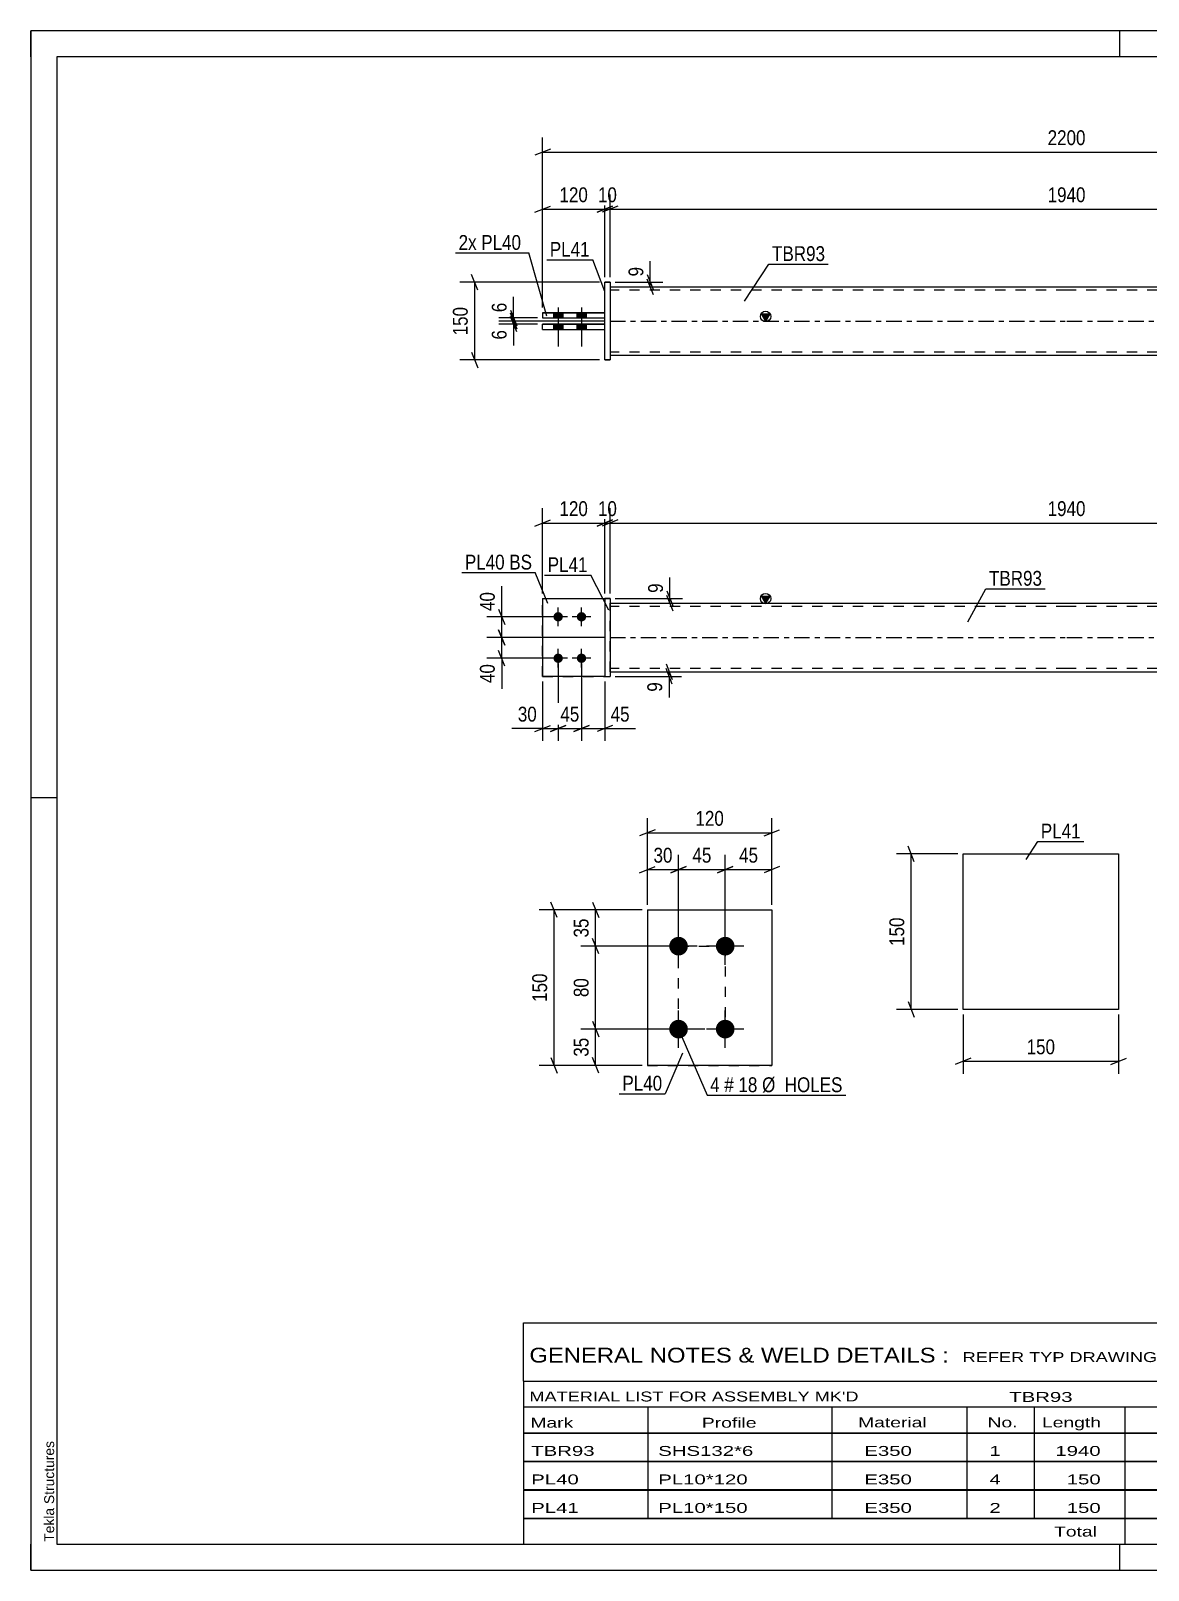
# Model space of a CAD drawing. Header units: millimetres. Extents: x 0 to 420, y 0 to 297.
# Drawn here: x 0 to 215.5, y 0 to 297 of the extents above; entities that cross this region are included whole.
import ezdxf

# ---------------------------------------------------------------- set-up
doc = ezdxf.new("R2010")
doc.units = ezdxf.units.MM
doc.linetypes.add('DXK_LINE_DOT2', pattern=[3.9198, 1.9599, -1.9599])
doc.linetypes.add('DXK_LINE_DOT3', pattern=[5.9187, 2.979, -0.9799, 0.9799, -0.9799])
doc.styles.add('Arial', font='ARIAL.TTF', dxfattribs={"height": 0.2})
doc.styles.add('Arial Narrow', font='ARIALN.TTF', dxfattribs={"height": 0.2})

# ---------------------------------------------------------------- blocks, each defined once
blk = doc.blocks.new('Unknown-582684091-1127')
at = {"color": 5, "linetype": 'Continuous'}
for p, q in [((420, 297), (0, 297)), ((0, 297), (0, 0)), ((0, 292), (0, 297)), ((210, 292), (210, 297)), ((415, 292), (5, 292)), ((5, 292), (5, 5)), ((5, 149), (0, 149)), ((0, 0), (0, 5)), ((5, 5), (415, 5)), ((210, 0), (210, 5)), ((0, 0), (420, 0))]:
    blk.add_line(p, q, dxfattribs=at)
at = {"color": 174, "linetype": 'Continuous', "style": 'Arial'}
blk.add_text('Tekla Structures', height=1.9102, rotation=90, dxfattribs=at).set_placement((4.5, 5.5))
blk = doc.blocks.new('Part-582684091-1392 - 1364')
at = {"color": 2, "linetype": 'Continuous'}
for p, q in [((98.7, 187.44), (110.7, 187.44)), ((98.7, 187.44), (98.7, 172.44)), ((110.7, 172.44), (98.7, 172.44)), ((98.7, 172.44), (98.7, 172.44))]:
    blk.add_line(p, q, dxfattribs=at)
at = {"color": 7, "linetype": 'DXK_LINE_DOT2'}
for p, q in [((98.7, 187.44), (110.7, 187.44)), ((110.7, 187.44), (110.7, 187.44)), ((110.7, 187.44), (110.7, 172.44)), ((98.7, 172.44), (110.7, 172.44))]:
    blk.add_line(p, q, dxfattribs=at)
blk = doc.blocks.new('Part-582684091-1397 - 1364')
at = {"color": 7, "linetype": 'DXK_LINE_DOT2'}
for p, q in [((98.7, 187.44), (110.7, 187.44)), ((98.7, 187.44), (110.7, 187.44)), ((98.7, 172.44), (98.7, 187.44)), ((110.7, 187.44), (110.7, 187.44)), ((110.7, 187.44), (110.7, 172.44)), ((98.7, 172.44), (110.7, 172.44)), ((110.7, 172.44), (98.7, 172.44)), ((98.7, 172.44), (98.7, 172.44))]:
    blk.add_line(p, q, dxfattribs=at)
blk = doc.blocks.new('Part-582684091-1412 - 1364')
at = {"color": 2, "linetype": 'Continuous'}
for p, q in [((110.7, 187.44), (111.7, 187.44)), ((111.7, 187.44), (110.7, 187.44)), ((110.7, 187.44), (110.7, 172.44)), ((111.7, 187.44), (111.7, 172.44)), ((110.7, 172.44), (111.7, 172.44))]:
    blk.add_line(p, q, dxfattribs=at)
at = {"color": 7, "linetype": 'DXK_LINE_DOT2'}
for p, q in [((110.7, 187.44), (110.7, 187.44)), ((110.7, 187.44), (110.7, 187.44)), ((111.7, 187.44), (111.7, 187.44)), ((110.7, 172.44), (111.7, 172.44))]:
    blk.add_line(p, q, dxfattribs=at)
blk = doc.blocks.new('Bolt-582684091-1414 - 1364')
at = {"linetype": 'Continuous'}
for points in [[(101.7, 184.84), (101.88, 184.82), (102.06, 184.76), (102.23, 184.67), (102.37, 184.54), (102.48, 184.39), (102.55, 184.22), (102.59, 184.03), (102.59, 183.85), (102.55, 183.66), (102.48, 183.49), (102.37, 183.34), (102.23, 183.21), (102.06, 183.12), (101.88, 183.06), (101.7, 183.04), (101.51, 183.06), (101.33, 183.12), (101.17, 183.21), (101.03, 183.34), (100.92, 183.49), (100.84, 183.66), (100.8, 183.85), (100.8, 184.03), (100.84, 184.22), (100.92, 184.39), (101.03, 184.54), (101.17, 184.67), (101.33, 184.76), (101.51, 184.82)], [(106.2, 184.84), (106.38, 184.82), (106.56, 184.76), (106.73, 184.67), (106.87, 184.54), (106.98, 184.39), (107.05, 184.22), (107.09, 184.03), (107.09, 183.85), (107.05, 183.66), (106.98, 183.49), (106.87, 183.34), (106.73, 183.21), (106.56, 183.12), (106.38, 183.06), (106.2, 183.04), (106.01, 183.06), (105.83, 183.12), (105.67, 183.21), (105.53, 183.34), (105.42, 183.49), (105.34, 183.66), (105.3, 183.85), (105.3, 184.03), (105.34, 184.22), (105.42, 184.39), (105.53, 184.54), (105.67, 184.67), (105.83, 184.76), (106.01, 184.82)], [(101.7, 176.84), (101.88, 176.82), (102.06, 176.76), (102.23, 176.67), (102.37, 176.54), (102.48, 176.39), (102.55, 176.22), (102.59, 176.03), (102.59, 175.85), (102.55, 175.66), (102.48, 175.49), (102.37, 175.34), (102.23, 175.21), (102.06, 175.12), (101.88, 175.06), (101.7, 175.04), (101.51, 175.06), (101.33, 175.12), (101.17, 175.21), (101.03, 175.34), (100.92, 175.49), (100.84, 175.66), (100.8, 175.85), (100.8, 176.03), (100.84, 176.22), (100.92, 176.39), (101.03, 176.54), (101.17, 176.67), (101.33, 176.76), (101.51, 176.82)], [(106.2, 176.84), (106.38, 176.82), (106.56, 176.76), (106.73, 176.67), (106.87, 176.54), (106.98, 176.39), (107.05, 176.22), (107.09, 176.03), (107.09, 175.85), (107.05, 175.66), (106.98, 175.49), (106.87, 175.34), (106.73, 175.21), (106.56, 175.12), (106.38, 175.06), (106.2, 175.04), (106.01, 175.06), (105.83, 175.12), (105.67, 175.21), (105.53, 175.34), (105.42, 175.49), (105.34, 175.66), (105.3, 175.85), (105.3, 176.03), (105.34, 176.22), (105.42, 176.39), (105.53, 176.54), (105.67, 176.67), (105.83, 176.76), (106.01, 176.82)]]:
    blk.add_hatch(color=1, dxfattribs=at).paths.add_polyline_path(points)
at = {"color": 1, "linetype": 'Continuous'}
for p, q in [((101.7, 182.14), (101.7, 185.74)), ((106.2, 182.14), (106.2, 185.74)), ((103.5, 183.94), (99.9, 183.94)), ((108, 183.94), (104.4, 183.94)), ((103.5, 175.94), (99.9, 175.94)), ((101.7, 174.14), (101.7, 177.74)), ((108, 175.94), (104.4, 175.94)), ((106.2, 174.14), (106.2, 177.74))]:
    blk.add_line(p, q, dxfattribs=at)
blk = doc.blocks.new('Part-582684091-1439 - 1364')
at = {"linetype": 'Continuous'}
blk.add_hatch(color=2, dxfattribs=at).paths.add_polyline_path([(141.7, 186.54), (140.9, 187.94), (142.5, 187.94)])
at = {"color": 2, "linetype": 'Continuous'}
for p, q in [((141.7, 186.54), (140.9, 187.94)), ((140.9, 187.94), (142.5, 187.94)), ((142.5, 187.94), (141.7, 186.54)), ((111.7, 186.54), (199.7, 186.54)), ((199.8, 186.54), (287.8, 186.54)), ((111.7, 173.34), (199.7, 173.34)), ((199.8, 173.34), (287.8, 173.34))]:
    blk.add_line(p, q, dxfattribs=at)
at = {"color": 7, "linetype": 'DXK_LINE_DOT2'}
for p, q in [((111.7, 173.34), (111.7, 186.54)), ((199.7, 185.94), (111.7, 185.94)), ((287.8, 185.94), (199.8, 185.94)), ((287.8, 186.54), (287.8, 173.34)), ((199.7, 173.94), (111.7, 173.94)), ((287.8, 173.94), (199.8, 173.94))]:
    blk.add_line(p, q, dxfattribs=at)
at = {"color": 7, "linetype": 'DXK_LINE_DOT3'}
for p, q in [((111.7, 179.94), (199.7, 179.94)), ((199.8, 179.94), (287.8, 179.94))]:
    blk.add_line(p, q, dxfattribs=at)
at = {"color": 2, "linetype": 'Continuous'}
blk.add_circle((141.7, 187.44), 1, dxfattribs=at)
blk = doc.blocks.new('Part-582684091-1771 - 1745')
at = {"color": 2, "linetype": 'Continuous'}
for p, q in [((98.7, 240.39), (110.7, 240.39)), ((110.7, 240.39), (98.7, 240.39)), ((98.7, 239.39), (98.7, 240.39)), ((98.7, 239.39), (110.7, 239.39)), ((110.7, 239.39), (110.7, 240.39))]:
    blk.add_line(p, q, dxfattribs=at)
at = {"color": 7, "linetype": 'DXK_LINE_DOT2'}
for p, q in [((98.7, 240.39), (98.7, 240.39)), ((98.7, 240.39), (98.7, 240.39)), ((98.7, 239.39), (110.7, 239.39)), ((110.7, 240.39), (110.7, 240.39)), ((110.7, 240.39), (110.7, 240.39))]:
    blk.add_line(p, q, dxfattribs=at)
blk = doc.blocks.new('Part-582684091-1751 - 1745')
at = {"linetype": 'Continuous'}
blk.add_hatch(color=2, dxfattribs=at).paths.add_polyline_path([(141.7, 240.99), (140.9, 242.39), (142.5, 242.39)])
at = {"color": 2, "linetype": 'Continuous'}
for p, q in [((111.7, 247.59), (199.7, 247.59)), ((199.8, 247.59), (287.8, 247.59)), ((141.7, 240.99), (140.9, 242.39)), ((140.9, 242.39), (142.5, 242.39)), ((142.5, 242.39), (141.7, 240.99)), ((111.7, 234.39), (199.7, 234.39)), ((199.8, 234.39), (287.8, 234.39))]:
    blk.add_line(p, q, dxfattribs=at)
at = {"color": 7, "linetype": 'DXK_LINE_DOT2'}
for p, q in [((111.7, 247.59), (111.7, 234.39)), ((199.7, 246.99), (111.7, 246.99)), ((287.8, 246.99), (199.8, 246.99)), ((287.8, 247.59), (287.8, 234.39)), ((199.7, 234.99), (111.7, 234.99)), ((287.8, 234.99), (199.8, 234.99))]:
    blk.add_line(p, q, dxfattribs=at)
at = {"color": 7, "linetype": 'DXK_LINE_DOT3'}
for p, q in [((111.7, 240.99), (199.7, 240.99)), ((199.8, 240.99), (287.8, 240.99))]:
    blk.add_line(p, q, dxfattribs=at)
at = {"color": 2, "linetype": 'Continuous'}
blk.add_circle((141.7, 241.89), 1, dxfattribs=at)
blk = doc.blocks.new('Part-582684091-1776 - 1745')
at = {"color": 2, "linetype": 'Continuous'}
for p, q in [((98.7, 242.59), (110.7, 242.59)), ((110.7, 242.59), (98.7, 242.59)), ((98.7, 242.59), (98.7, 241.59)), ((98.7, 241.59), (110.7, 241.59)), ((110.7, 241.59), (110.7, 242.59))]:
    blk.add_line(p, q, dxfattribs=at)
at = {"color": 7, "linetype": 'DXK_LINE_DOT2'}
for p, q in [((98.7, 242.59), (98.7, 242.59)), ((98.7, 242.59), (98.7, 242.59)), ((98.7, 241.59), (110.7, 241.59)), ((110.7, 242.59), (110.7, 242.59)), ((110.7, 242.59), (110.7, 242.59))]:
    blk.add_line(p, q, dxfattribs=at)
blk = doc.blocks.new('Part-582684091-1781 - 1745')
at = {"color": 2, "linetype": 'Continuous'}
for p, q in [((111.7, 248.49), (110.7, 248.49)), ((110.7, 248.49), (111.7, 248.49)), ((110.7, 233.49), (110.7, 248.49)), ((111.7, 248.49), (111.7, 233.49)), ((111.7, 233.49), (110.7, 233.49))]:
    blk.add_line(p, q, dxfattribs=at)
at = {"color": 7, "linetype": 'DXK_LINE_DOT2'}
for p, q in [((110.7, 248.49), (110.7, 248.49)), ((110.7, 248.49), (110.7, 248.49)), ((111.7, 248.49), (111.7, 248.49)), ((111.7, 248.49), (111.7, 248.49)), ((110.7, 233.49), (111.7, 233.49)), ((110.7, 233.49), (110.7, 233.49))]:
    blk.add_line(p, q, dxfattribs=at)
blk = doc.blocks.new('Bolt-582684091-1783 - 1745')
at = {"linetype": 'Continuous'}
for points in [[(100.8, 241.59), (102.6, 241.59), (102.6, 242.59), (100.8, 242.59)], [(100.8, 241.59), (102.6, 241.59), (102.6, 242.59), (100.8, 242.59)], [(105.3, 241.59), (107.1, 241.59), (107.1, 242.59), (105.3, 242.59)], [(105.3, 241.59), (107.1, 241.59), (107.1, 242.59), (105.3, 242.59)], [(100.8, 239.39), (102.6, 239.39), (102.6, 240.39), (100.8, 240.39)], [(100.8, 239.39), (102.6, 239.39), (102.6, 240.39), (100.8, 240.39)], [(105.3, 239.39), (107.1, 239.39), (107.1, 240.39), (105.3, 240.39)], [(105.3, 239.39), (107.1, 239.39), (107.1, 240.39), (105.3, 240.39)]]:
    blk.add_hatch(color=1, dxfattribs=at).paths.add_polyline_path(points)
at = {"color": 1, "linetype": 'Continuous'}
for p, q in [((101.7, 243.59), (101.7, 236.09)), ((101.7, 243.59), (101.7, 236.09)), ((106.2, 243.59), (106.2, 236.09)), ((106.2, 243.59), (106.2, 236.09)), ((100.8, 242.59), (100.8, 241.59)), ((100.8, 242.59), (100.8, 241.59)), ((102.6, 242.59), (102.6, 241.59)), ((102.6, 242.59), (102.6, 241.59)), ((105.3, 242.59), (105.3, 241.59)), ((105.3, 242.59), (105.3, 241.59)), ((107.1, 242.59), (107.1, 241.59)), ((107.1, 242.59), (107.1, 241.59)), ((100.8, 240.39), (100.8, 239.39)), ((100.8, 240.39), (100.8, 239.39)), ((102.6, 240.39), (102.6, 239.39)), ((102.6, 240.39), (102.6, 239.39)), ((105.3, 240.39), (105.3, 239.39)), ((105.3, 240.39), (105.3, 239.39)), ((107.1, 240.39), (107.1, 239.39)), ((107.1, 240.39), (107.1, 239.39))]:
    blk.add_line(p, q, dxfattribs=at)
blk = doc.blocks.new('Bolt-582684091-2085 - 2022')
at = {"linetype": 'Continuous'}
for points in [[(124.91, 122.2), (125.29, 122.16), (125.65, 122.04), (125.97, 121.85), (126.25, 121.6), (126.47, 121.3), (126.63, 120.95), (126.7, 120.58), (126.7, 120.21), (126.63, 119.84), (126.47, 119.5), (126.25, 119.19), (125.97, 118.94), (125.65, 118.75), (125.29, 118.63), (124.91, 118.6), (124.54, 118.63), (124.18, 118.75), (123.86, 118.94), (123.58, 119.19), (123.36, 119.5), (123.2, 119.84), (123.12, 120.21), (123.12, 120.58), (123.2, 120.95), (123.36, 121.3), (123.58, 121.6), (123.86, 121.85), (124.18, 122.04), (124.54, 122.16)], [(133.91, 122.2), (134.29, 122.16), (134.65, 122.04), (134.97, 121.85), (135.25, 121.6), (135.47, 121.3), (135.63, 120.95), (135.7, 120.58), (135.7, 120.21), (135.63, 119.84), (135.47, 119.5), (135.25, 119.19), (134.97, 118.94), (134.65, 118.75), (134.29, 118.63), (133.91, 118.6), (133.54, 118.63), (133.18, 118.75), (132.86, 118.94), (132.58, 119.19), (132.36, 119.5), (132.2, 119.84), (132.12, 120.21), (132.12, 120.58), (132.2, 120.95), (132.36, 121.3), (132.58, 121.6), (132.86, 121.85), (133.18, 122.04), (133.54, 122.16)], [(124.91, 106.2), (125.29, 106.16), (125.65, 106.04), (125.97, 105.85), (126.25, 105.6), (126.47, 105.3), (126.63, 104.95), (126.7, 104.58), (126.7, 104.21), (126.63, 103.84), (126.47, 103.5), (126.25, 103.19), (125.97, 102.94), (125.65, 102.75), (125.29, 102.63), (124.91, 102.6), (124.54, 102.63), (124.18, 102.75), (123.86, 102.94), (123.58, 103.19), (123.36, 103.5), (123.2, 103.84), (123.12, 104.21), (123.12, 104.58), (123.2, 104.95), (123.36, 105.3), (123.58, 105.6), (123.86, 105.85), (124.18, 106.04), (124.54, 106.16)], [(133.91, 106.2), (134.29, 106.16), (134.65, 106.04), (134.97, 105.85), (135.25, 105.6), (135.47, 105.3), (135.63, 104.95), (135.7, 104.58), (135.7, 104.21), (135.63, 103.84), (135.47, 103.5), (135.25, 103.19), (134.97, 102.94), (134.65, 102.75), (134.29, 102.63), (133.91, 102.6), (133.54, 102.63), (133.18, 102.75), (132.86, 102.94), (132.58, 103.19), (132.36, 103.5), (132.2, 103.84), (132.12, 104.21), (132.12, 104.58), (132.2, 104.95), (132.36, 105.3), (132.58, 105.6), (132.86, 105.85), (133.18, 106.04), (133.54, 106.16)]]:
    blk.add_hatch(color=1, dxfattribs=at).paths.add_polyline_path(points)
at = {"color": 1, "linetype": 'Continuous'}
for p, q in [((124.91, 116.8), (124.91, 124)), ((133.91, 116.8), (133.91, 124)), ((128.51, 120.4), (121.31, 120.4)), ((137.51, 120.4), (130.31, 120.4)), ((124.91, 100.8), (124.91, 108)), ((133.91, 100.8), (133.91, 108)), ((128.51, 104.4), (121.31, 104.4)), ((137.51, 104.4), (130.31, 104.4))]:
    blk.add_line(p, q, dxfattribs=at)
blk = doc.blocks.new('Part-582684091-2090 - 2022')
at = {"color": 2, "linetype": 'Continuous'}
for p, q in [((118.91, 127.4), (142.91, 127.4)), ((118.91, 127.4), (118.91, 97.4)), ((142.91, 127.4), (142.91, 127.4)), ((142.91, 127.4), (142.91, 97.4)), ((142.91, 97.4), (118.91, 97.4)), ((118.91, 97.4), (118.91, 97.4))]:
    blk.add_line(p, q, dxfattribs=at)
at = {"color": 7, "linetype": 'DXK_LINE_DOT2'}
for p, q in [((118.91, 127.4), (142.91, 127.4)), ((142.91, 127.4), (142.91, 127.4)), ((118.91, 97.4), (142.91, 97.4))]:
    blk.add_line(p, q, dxfattribs=at)
blk = doc.blocks.new('Part-582684091-2237 - 2231')
at = {"color": 2, "linetype": 'Continuous'}
for p, q in [((179.78, 138.19), (209.78, 138.19)), ((179.78, 108.19), (179.78, 138.19)), ((209.78, 138.19), (209.78, 108.19)), ((209.78, 108.19), (179.78, 108.19))]:
    blk.add_line(p, q, dxfattribs=at)
blk = doc.blocks.new('Rectangle-582684091-2216 - 2022')
at = {"color": 1, "linetype": 'DXK_LINE_DOT2'}
blk.add_lwpolyline([(124.91, 120.4), (133.91, 120.4), (133.91, 104.4), (124.91, 104.4), (124.91, 120.4)], close=True, dxfattribs=at)
blk = doc.blocks.new('StraightDimension-582684091-1601 - 1364')
at = {"color": 7, "linetype": 'Continuous'}
for p, q in [((90.22, 185.44), (91.42, 182.44)), ((100.7, 183.94), (87.97, 183.94)), ((91.42, 178.44), (90.22, 181.44)), ((90.82, 179.94), (90.82, 183.94)), ((110.7, 179.94), (87.97, 179.94))]:
    blk.add_line(p, q, dxfattribs=at)
at = {"color": 0}
blk.add_wipeout([(90.07, 189.32), (85.87, 189.32), (85.87, 184.46), (90.07, 184.46)], dxfattribs=at)
at = {"color": 7, "linetype": 'Continuous'}
blk.add_line((90.82, 183.94), (90.82, 189.85), dxfattribs=at)
blk.add_line((90.82, 183.94), (90.82, 189.85), dxfattribs=at)
at = {"color": 3, "style": 'Arial Narrow'}
blk.add_text('40', height=2.863, rotation=90.0002, dxfattribs=at).set_placement((89.47, 185.06))
blk = doc.blocks.new('StraightDimension-582684091-1572 - 1364')
at = {"color": 7, "linetype": 'Continuous'}
for p, q in [((101.7, 174.94), (101.7, 159.98)), ((98.7, 171.44), (98.7, 159.98)), ((97.2, 161.78), (100.2, 162.98)), ((98.7, 162.38), (101.7, 162.38)), ((103.2, 162.98), (100.2, 161.78))]:
    blk.add_line(p, q, dxfattribs=at)
at = {"color": 0}
blk.add_wipeout([(98.17, 163.13), (98.17, 167.33), (93.32, 167.33), (93.32, 163.13)], dxfattribs=at)
at = {"color": 7, "linetype": 'Continuous'}
blk.add_line((98.7, 162.38), (92.79, 162.38), dxfattribs=at)
blk.add_line((98.7, 162.38), (92.79, 162.38), dxfattribs=at)
at = {"color": 3, "style": 'Arial Narrow'}
blk.add_text('30', height=2.863, dxfattribs=at).set_placement((93.92, 163.73))
blk = doc.blocks.new('StraightDimension-582684091-1565 - 1364')
at = {"color": 7, "linetype": 'Continuous'}
for p, q in [((101.7, 174.94), (101.7, 159.98)), ((106.2, 174.94), (106.2, 159.98)), ((100.2, 161.78), (103.2, 162.98)), ((101.7, 162.38), (106.2, 162.38)), ((107.7, 162.98), (104.7, 161.78))]:
    blk.add_line(p, q, dxfattribs=at)
at = {"color": 0}
blk.add_wipeout([(106.37, 163.13), (106.37, 167.33), (101.52, 167.33), (101.52, 163.13)], dxfattribs=at)
at = {"color": 3, "style": 'Arial Narrow'}
blk.add_text('45', height=2.863, dxfattribs=at).set_placement((102.12, 163.73))
blk = doc.blocks.new('StraightDimension-582684091-1458 - 1364')
at = {"color": 7, "linetype": 'Continuous'}
for p, q in [((97.2, 201.43), (100.2, 202.63)), ((98.7, 188.44), (98.7, 204.88)), ((98.7, 202.03), (110.7, 202.03)), ((112.2, 202.63), (109.2, 201.43)), ((110.7, 188.44), (110.7, 204.88))]:
    blk.add_line(p, q, dxfattribs=at)
at = {"color": 0}
blk.add_wipeout([(108.04, 202.78), (108.04, 206.98), (101.35, 206.98), (101.35, 202.78)], dxfattribs=at)
at = {"color": 3, "style": 'Arial Narrow'}
blk.add_text('120', height=2.863, dxfattribs=at).set_placement((101.95, 203.38))
blk = doc.blocks.new('StraightDimension-582684091-1485 - 1364')
at = {"color": 7, "linetype": 'Continuous'}
for p, q in [((109.2, 201.43), (112.2, 202.63)), ((113.2, 202.63), (110.2, 201.43)), ((110.7, 188.44), (110.7, 204.88)), ((110.7, 202.03), (111.7, 202.03)), ((111.7, 188.44), (111.7, 204.88))]:
    blk.add_line(p, q, dxfattribs=at)
at = {"color": 0}
blk.add_wipeout([(113.62, 202.78), (113.62, 206.98), (108.77, 206.98), (108.77, 202.78)], dxfattribs=at)
at = {"color": 3, "style": 'Arial Narrow'}
blk.add_text('10', height=2.863, dxfattribs=at).set_placement((109.37, 203.38))
blk = doc.blocks.new('StraightDimension-582684091-1502 - 1364')
at = {"color": 7, "linetype": 'Continuous'}
for p, q in [((113.2, 202.63), (110.2, 201.43)), ((111.7, 188.44), (111.7, 204.88)), ((111.7, 202.03), (287.8, 202.03)), ((286.3, 201.43), (289.3, 202.63)), ((287.8, 188.44), (287.8, 204.88))]:
    blk.add_line(p, q, dxfattribs=at)
at = {"color": 0}
blk.add_wipeout([(204, 202.78), (204, 206.98), (195.49, 206.98), (195.49, 202.78)], dxfattribs=at)
at = {"color": 3, "style": 'Arial Narrow'}
blk.add_text('1940', height=2.863, dxfattribs=at).set_placement((196.09, 203.38))
blk = doc.blocks.new('StraightDimension-582684091-1552 - 1364')
at = {"color": 7, "linetype": 'Continuous'}
for p, q in [((106.2, 174.94), (106.2, 159.98)), ((110.7, 171.44), (110.7, 159.98)), ((104.7, 161.78), (107.7, 162.98)), ((106.2, 162.38), (110.7, 162.38)), ((112.2, 162.98), (109.2, 161.78))]:
    blk.add_line(p, q, dxfattribs=at)
at = {"color": 0}
blk.add_wipeout([(116.08, 163.13), (116.08, 167.33), (111.22, 167.33), (111.22, 163.13)], dxfattribs=at)
at = {"color": 7, "linetype": 'Continuous'}
blk.add_line((110.7, 162.38), (116.6, 162.38), dxfattribs=at)
blk.add_line((110.7, 162.38), (116.6, 162.38), dxfattribs=at)
at = {"color": 3, "style": 'Arial Narrow'}
blk.add_text('45', height=2.863, dxfattribs=at).set_placement((111.82, 163.73))
blk = doc.blocks.new('StraightDimension-582684091-1583 - 1364')
at = {"color": 7, "linetype": 'Continuous'}
for p, q in [((112.7, 173.34), (125.5, 173.34)), ((112.7, 172.44), (125.5, 172.44)), ((122.5, 174.84), (123.7, 171.84)), ((123.7, 170.94), (122.5, 173.94)), ((123.1, 172.44), (123.1, 173.34))]:
    blk.add_line(p, q, dxfattribs=at)
at = {"color": 0}
blk.add_wipeout([(122.35, 171.91), (118.15, 171.91), (118.15, 168.89), (122.35, 168.89)], dxfattribs=at)
at = {"color": 7, "linetype": 'Continuous'}
blk.add_line((123.1, 172.44), (123.1, 168.36), dxfattribs=at)
blk.add_line((123.1, 172.44), (123.1, 168.36), dxfattribs=at)
at = {"color": 3, "style": 'Arial Narrow'}
blk.add_text('9', height=2.86, rotation=90.0002, dxfattribs=at).set_placement((121.75, 169.49))
blk = doc.blocks.new('StraightDimension-582684091-1592 - 1364')
at = {"color": 7, "linetype": 'Continuous'}
for p, q in [((112.7, 187.44), (125.65, 187.44)), ((122.65, 188.94), (123.85, 185.94)), ((123.85, 185.04), (122.65, 188.04)), ((123.25, 186.54), (123.25, 187.44)), ((112.7, 186.54), (125.65, 186.54))]:
    blk.add_line(p, q, dxfattribs=at)
at = {"color": 0}
blk.add_wipeout([(122.5, 190.99), (118.3, 190.99), (118.3, 187.96), (122.5, 187.96)], dxfattribs=at)
at = {"color": 7, "linetype": 'Continuous'}
blk.add_line((123.25, 187.44), (123.25, 191.52), dxfattribs=at)
blk.add_line((123.25, 187.44), (123.25, 191.52), dxfattribs=at)
at = {"color": 3, "style": 'Arial Narrow'}
blk.add_text('9', height=2.86, rotation=90.0002, dxfattribs=at).set_placement((121.9, 188.56))
blk = doc.blocks.new('StraightDimension-582684091-1618 - 1364')
at = {"color": 7, "linetype": 'Continuous'}
for p, q in [((90.22, 181.44), (91.42, 178.44)), ((110.7, 179.94), (87.97, 179.94)), ((90.82, 175.94), (90.82, 179.94)), ((100.7, 175.94), (87.97, 175.94)), ((91.42, 174.44), (90.22, 177.44))]:
    blk.add_line(p, q, dxfattribs=at)
at = {"color": 0}
blk.add_wipeout([(90.07, 175.41), (85.87, 175.41), (85.87, 170.56), (90.07, 170.56)], dxfattribs=at)
at = {"color": 7, "linetype": 'Continuous'}
blk.add_line((90.82, 175.94), (90.82, 170.03), dxfattribs=at)
blk.add_line((90.82, 175.94), (90.82, 170.03), dxfattribs=at)
at = {"color": 3, "style": 'Arial Narrow'}
blk.add_text('40', height=2.863, rotation=90.0002, dxfattribs=at).set_placement((89.47, 171.16))
blk = doc.blocks.new('StraightDimension-582684091-1833 - 1745')
at = {"color": 7, "linetype": 'Continuous'}
for p, q in [((110.7, 240.99), (90.25, 240.99)), ((92.5, 242.49), (93.7, 239.49)), ((93.7, 238.89), (92.5, 241.89)), ((93.1, 240.39), (93.1, 240.99)), ((97.7, 240.39), (90.25, 240.39))]:
    blk.add_line(p, q, dxfattribs=at)
at = {"color": 0}
blk.add_wipeout([(92.35, 239.86), (88.15, 239.86), (88.15, 236.83), (92.35, 236.83)], dxfattribs=at)
at = {"color": 7, "linetype": 'Continuous'}
blk.add_line((93.1, 240.39), (93.1, 236.31), dxfattribs=at)
blk.add_line((93.1, 240.39), (93.1, 236.31), dxfattribs=at)
at = {"color": 3, "style": 'Arial Narrow'}
blk.add_text('6', height=2.86, rotation=90.0002, dxfattribs=at).set_placement((91.75, 237.43))
blk = doc.blocks.new('StraightDimension-582684091-1882 - 1745')
at = {"color": 7, "linetype": 'Continuous'}
for p, q in [((98.7, 243.59), (98.7, 265.43)), ((110.7, 249.49), (110.7, 265.43)), ((97.2, 261.98), (100.2, 263.18)), ((98.7, 262.58), (110.7, 262.58)), ((112.2, 263.18), (109.2, 261.98))]:
    blk.add_line(p, q, dxfattribs=at)
at = {"color": 0}
blk.add_wipeout([(108.04, 263.33), (108.04, 267.53), (101.35, 267.53), (101.35, 263.33)], dxfattribs=at)
at = {"color": 3, "style": 'Arial Narrow'}
blk.add_text('120', height=2.863, dxfattribs=at).set_placement((101.95, 263.93))
blk = doc.blocks.new('StraightDimension-582684091-1817 - 1745')
at = {"color": 7, "linetype": 'Continuous'}
for p, q in [((97.7, 241.59), (90.25, 241.59)), ((110.7, 240.99), (90.25, 240.99)), ((92.5, 243.09), (93.7, 240.09)), ((93.7, 239.49), (92.5, 242.49)), ((93.1, 240.99), (93.1, 241.59))]:
    blk.add_line(p, q, dxfattribs=at)
at = {"color": 0}
blk.add_wipeout([(92.35, 245.14), (88.15, 245.14), (88.15, 242.11), (92.35, 242.11)], dxfattribs=at)
at = {"color": 7, "linetype": 'Continuous'}
blk.add_line((93.1, 241.59), (93.1, 245.66), dxfattribs=at)
blk.add_line((93.1, 241.59), (93.1, 245.66), dxfattribs=at)
at = {"color": 3, "style": 'Arial Narrow'}
blk.add_text('6', height=2.86, rotation=90.0002, dxfattribs=at).set_placement((91.75, 242.71))
blk = doc.blocks.new('StraightDimension-582684091-1850 - 1745')
at = {"color": 7, "linetype": 'Continuous'}
for p, q in [((118.87, 249.99), (120.07, 246.99)), ((112.7, 248.49), (121.87, 248.49)), ((112.7, 247.59), (121.87, 247.59)), ((120.07, 246.09), (118.87, 249.09)), ((119.47, 247.59), (119.47, 248.49))]:
    blk.add_line(p, q, dxfattribs=at)
at = {"color": 0}
blk.add_wipeout([(118.72, 252.04), (114.52, 252.04), (114.52, 249.01), (118.72, 249.01)], dxfattribs=at)
at = {"color": 7, "linetype": 'Continuous'}
blk.add_line((119.47, 248.49), (119.47, 252.56), dxfattribs=at)
blk.add_line((119.47, 248.49), (119.47, 252.56), dxfattribs=at)
at = {"color": 3, "style": 'Arial Narrow'}
blk.add_text('9', height=2.86, rotation=90.0002, dxfattribs=at).set_placement((118.12, 249.61))
blk = doc.blocks.new('StraightDimension-582684091-1861 - 1745')
at = {"color": 7, "linetype": 'Continuous'}
for p, q in [((86.2, 246.99), (85, 249.99)), ((109.7, 248.49), (82.75, 248.49)), ((85.6, 233.49), (85.6, 248.49)), ((85, 234.99), (86.2, 231.99)), ((109.7, 233.49), (82.75, 233.49))]:
    blk.add_line(p, q, dxfattribs=at)
at = {"color": 0}
blk.add_wipeout([(84.85, 244.33), (80.65, 244.33), (80.65, 237.64), (84.85, 237.64)], dxfattribs=at)
at = {"color": 3, "style": 'Arial Narrow'}
blk.add_text('150', height=2.863, rotation=90.0002, dxfattribs=at).set_placement((84.25, 238.24))
blk = doc.blocks.new('StraightDimension-582684091-1872 - 1745')
at = {"color": 7, "linetype": 'Continuous'}
for p, q in [((110.7, 249.49), (110.7, 265.43)), ((111.7, 249.49), (111.7, 265.43)), ((109.2, 261.98), (112.2, 263.18)), ((113.2, 263.18), (110.2, 261.98)), ((110.7, 262.58), (111.7, 262.58))]:
    blk.add_line(p, q, dxfattribs=at)
at = {"color": 0}
blk.add_wipeout([(113.62, 263.33), (113.62, 267.53), (108.77, 267.53), (108.77, 263.33)], dxfattribs=at)
at = {"color": 3, "style": 'Arial Narrow'}
blk.add_text('10', height=2.863, dxfattribs=at).set_placement((109.37, 263.93))
blk = doc.blocks.new('StraightDimension-582684091-1892 - 1745')
at = {"color": 7, "linetype": 'Continuous'}
for p, q in [((111.7, 249.49), (111.7, 265.43)), ((287.8, 249.49), (287.8, 265.43)), ((113.2, 263.18), (110.2, 261.98)), ((111.7, 262.58), (287.8, 262.58)), ((286.3, 261.98), (289.3, 263.18))]:
    blk.add_line(p, q, dxfattribs=at)
at = {"color": 0}
blk.add_wipeout([(204, 263.33), (204, 267.53), (195.49, 267.53), (195.49, 263.33)], dxfattribs=at)
at = {"color": 3, "style": 'Arial Narrow'}
blk.add_text('1940', height=2.863, dxfattribs=at).set_placement((196.09, 263.93))
blk = doc.blocks.new('StraightDimension-582684091-1923 - 1745')
at = {"color": 7, "linetype": 'Continuous'}
for p, q in [((98.7, 243.59), (98.7, 276.44)), ((300.8, 243.59), (300.8, 276.44)), ((100.2, 274.19), (97.2, 272.99)), ((98.7, 273.59), (300.8, 273.59)), ((299.3, 272.99), (302.3, 274.19))]:
    blk.add_line(p, q, dxfattribs=at)
at = {"color": 0}
blk.add_wipeout([(204, 274.34), (204, 278.54), (195.49, 278.54), (195.49, 274.34)], dxfattribs=at)
at = {"color": 3, "style": 'Arial Narrow'}
blk.add_text('2200', height=2.863, dxfattribs=at).set_placement((196.09, 274.94))
blk = doc.blocks.new('StraightDimension-582684091-2094 - 2022')
at = {"color": 7, "linetype": 'Continuous'}
for p, q in [((120.41, 142.87), (117.41, 141.67)), ((118.91, 128.4), (118.91, 145.12)), ((141.41, 141.67), (144.41, 142.87)), ((142.91, 128.4), (142.91, 145.12)), ((118.91, 142.27), (142.91, 142.27))]:
    blk.add_line(p, q, dxfattribs=at)
at = {"color": 0}
blk.add_wipeout([(134.26, 143.02), (134.26, 147.22), (127.57, 147.22), (127.57, 143.02)], dxfattribs=at)
at = {"color": 3, "style": 'Arial Narrow'}
blk.add_text('120', height=2.863, dxfattribs=at).set_placement((128.17, 143.62))
blk = doc.blocks.new('StraightDimension-582684091-2114 - 2022')
at = {"color": 7, "linetype": 'Continuous'}
for p, q in [((118.91, 128.4), (118.91, 138.01)), ((124.91, 121.4), (124.91, 138.01)), ((117.41, 134.56), (120.41, 135.76)), ((118.91, 135.16), (124.91, 135.16)), ((126.41, 135.76), (123.41, 134.56))]:
    blk.add_line(p, q, dxfattribs=at)
at = {"color": 0}
blk.add_wipeout([(124.34, 135.91), (124.34, 140.11), (119.49, 140.11), (119.49, 135.91)], dxfattribs=at)
at = {"color": 3, "style": 'Arial Narrow'}
blk.add_text('30', height=2.863, dxfattribs=at).set_placement((120.09, 136.51))
blk = doc.blocks.new('StraightDimension-582684091-2154 - 2022')
at = {"color": 7, "linetype": 'Continuous'}
for p, q in [((101.51, 125.9), (100.31, 128.9)), ((117.91, 127.4), (98.06, 127.4)), ((100.91, 97.4), (100.91, 127.4)), ((100.31, 98.9), (101.51, 95.9)), ((117.91, 97.4), (98.06, 97.4))]:
    blk.add_line(p, q, dxfattribs=at)
at = {"color": 0}
blk.add_wipeout([(100.16, 115.74), (95.96, 115.74), (95.96, 109.05), (100.16, 109.05)], dxfattribs=at)
at = {"color": 3, "style": 'Arial Narrow'}
blk.add_text('150', height=2.863, rotation=90.0002, dxfattribs=at).set_placement((99.56, 109.65))
blk = doc.blocks.new('StraightDimension-582684091-2127 - 2022')
at = {"color": 7, "linetype": 'Continuous'}
for p, q in [((124.91, 121.4), (124.91, 138.01)), ((133.91, 121.4), (133.91, 138.01)), ((123.41, 134.56), (126.41, 135.76)), ((124.91, 135.16), (133.91, 135.16)), ((135.41, 135.76), (132.41, 134.56))]:
    blk.add_line(p, q, dxfattribs=at)
at = {"color": 0}
blk.add_wipeout([(131.84, 135.91), (131.84, 140.11), (126.99, 140.11), (126.99, 135.91)], dxfattribs=at)
at = {"color": 3, "style": 'Arial Narrow'}
blk.add_text('45', height=2.863, dxfattribs=at).set_placement((127.59, 136.51))
blk = doc.blocks.new('StraightDimension-582684091-2137 - 2022')
at = {"color": 7, "linetype": 'Continuous'}
for p, q in [((133.91, 121.4), (133.91, 138.01)), ((142.91, 128.4), (142.91, 138.01)), ((132.41, 134.56), (135.41, 135.76)), ((133.91, 135.16), (142.91, 135.16)), ((144.41, 135.76), (141.41, 134.56))]:
    blk.add_line(p, q, dxfattribs=at)
at = {"color": 0}
blk.add_wipeout([(140.84, 135.91), (140.84, 140.11), (135.99, 140.11), (135.99, 135.91)], dxfattribs=at)
at = {"color": 3, "style": 'Arial Narrow'}
blk.add_text('45', height=2.863, dxfattribs=at).set_placement((136.59, 136.51))
blk = doc.blocks.new('StraightDimension-582684091-2171 - 2022')
at = {"color": 7, "linetype": 'Continuous'}
for p, q in [((123.91, 104.4), (106.06, 104.4)), ((108.31, 105.9), (109.51, 102.9)), ((108.91, 97.4), (108.91, 104.4)), ((109.51, 95.9), (108.31, 98.9)), ((117.91, 97.4), (106.06, 97.4))]:
    blk.add_line(p, q, dxfattribs=at)
at = {"color": 0}
blk.add_wipeout([(108.16, 103.32), (103.96, 103.32), (103.96, 98.47), (108.16, 98.47)], dxfattribs=at)
at = {"color": 3, "style": 'Arial Narrow'}
blk.add_text('35', height=2.863, rotation=90.0002, dxfattribs=at).set_placement((107.56, 99.07))
blk = doc.blocks.new('StraightDimension-582684091-2187 - 2022')
at = {"color": 7, "linetype": 'Continuous'}
for p, q in [((109.51, 118.9), (108.31, 121.9)), ((123.91, 120.4), (106.06, 120.4)), ((108.91, 104.4), (108.91, 120.4)), ((123.91, 104.4), (106.06, 104.4)), ((108.31, 105.9), (109.51, 102.9))]:
    blk.add_line(p, q, dxfattribs=at)
at = {"color": 0}
blk.add_wipeout([(108.16, 114.82), (103.96, 114.82), (103.96, 109.97), (108.16, 109.97)], dxfattribs=at)
at = {"color": 3, "style": 'Arial Narrow'}
blk.add_text('80', height=2.863, rotation=90.0002, dxfattribs=at).set_placement((107.56, 110.57))
blk = doc.blocks.new('StraightDimension-582684091-2200 - 2022')
at = {"color": 7, "linetype": 'Continuous'}
for p, q in [((108.31, 128.9), (109.51, 125.9)), ((117.91, 127.4), (106.06, 127.4)), ((108.91, 120.4), (108.91, 127.4)), ((109.51, 118.9), (108.31, 121.9)), ((123.91, 120.4), (106.06, 120.4))]:
    blk.add_line(p, q, dxfattribs=at)
at = {"color": 0}
blk.add_wipeout([(108.16, 126.32), (103.96, 126.32), (103.96, 121.47), (108.16, 121.47)], dxfattribs=at)
at = {"color": 3, "style": 'Arial Narrow'}
blk.add_text('35', height=2.863, rotation=90.0002, dxfattribs=at).set_placement((107.56, 122.07))
blk = doc.blocks.new('StraightDimension-582684091-2239 - 2231')
at = {"color": 7, "linetype": 'Continuous'}
for p, q in [((170.38, 136.69), (169.18, 139.69)), ((178.78, 138.19), (166.93, 138.19)), ((169.78, 108.19), (169.78, 138.19)), ((178.78, 108.19), (166.93, 108.19)), ((169.18, 109.69), (170.38, 106.69))]:
    blk.add_line(p, q, dxfattribs=at)
at = {"color": 0}
blk.add_wipeout([(169.03, 126.53), (164.83, 126.53), (164.83, 119.85), (169.03, 119.85)], dxfattribs=at)
at = {"color": 3, "style": 'Arial Narrow'}
blk.add_text('150', height=2.863, rotation=90.0002, dxfattribs=at).set_placement((168.43, 120.45))
blk = doc.blocks.new('StraightDimension-582684091-2246 - 2231')
at = {"color": 7, "linetype": 'Continuous'}
for p, q in [((179.78, 107.19), (179.78, 95.79)), ((209.78, 107.19), (209.78, 95.79)), ((181.28, 98.79), (178.28, 97.59)), ((179.78, 98.19), (209.78, 98.19)), ((208.28, 97.59), (211.28, 98.79))]:
    blk.add_line(p, q, dxfattribs=at)
at = {"color": 0}
blk.add_wipeout([(198.12, 98.94), (198.12, 103.14), (191.44, 103.14), (191.44, 98.94)], dxfattribs=at)
at = {"color": 3, "style": 'Arial Narrow'}
blk.add_text('150', height=2.863, dxfattribs=at).set_placement((192.04, 99.54))
blk = doc.blocks.new('Unknown-582684091-2781')
at = {"color": 7, "linetype": 'Continuous'}
for p, q in [((95, 47.75), (255, 47.75)), ((95, 36.5), (95, 47.75)), ((255, 47.75), (255, 36.5)), ((95, 36.5), (255, 36.5)), ((95, 36.5), (95, 31.5)), ((255, 36.5), (255, 31.5)), ((95, 31.5), (255, 31.5)), ((95, 31.5), (95, 26.5)), ((119, 31.5), (119, 26.5)), ((154.5, 31.5), (154.5, 26.5)), ((180.5, 31.5), (180.5, 26.5)), ((193.5, 31.5), (193.5, 26.5)), ((211, 31.5), (211, 26.5)), ((233, 31.5), (233, 26.5)), ((255, 31.5), (255, 26.5)), ((95, 26.5), (255, 26.5)), ((95, 26.45), (95, 21.05)), ((95, 26.45), (255, 26.45)), ((119, 26.5), (119, 21)), ((154.5, 26.5), (154.5, 21)), ((180.5, 26.5), (180.5, 21)), ((193.5, 26.5), (193.5, 21)), ((211, 26.5), (211, 21)), ((233, 26.5), (233, 21)), ((255, 26.45), (255, 21.05)), ((95, 21.05), (255, 21.05)), ((95, 20.95), (95, 15.55)), ((95, 20.95), (255, 20.95)), ((119, 21), (119, 15.5)), ((154.5, 21), (154.5, 15.5)), ((180.5, 21), (180.5, 15.5)), ((193.5, 21), (193.5, 15.5)), ((211, 21), (211, 15.5)), ((233, 21), (233, 15.5)), ((255, 20.95), (255, 15.55)), ((95, 15.55), (255, 15.55)), ((95, 15.45), (95, 10.05)), ((95, 15.45), (255, 15.45)), ((119, 15.5), (119, 10)), ((154.5, 15.5), (154.5, 10)), ((180.5, 15.5), (180.5, 10)), ((193.5, 15.5), (193.5, 10)), ((211, 15.5), (211, 10)), ((233, 15.5), (233, 10)), ((255, 15.45), (255, 10.05)), ((95, 10.05), (255, 10.05)), ((95, 10), (255, 10)), ((95, 10), (95, 5)), ((211, 10), (211, 5)), ((233, 10), (233, 5)), ((255, 10), (255, 5)), ((95, 5), (255, 5))]:
    blk.add_line(p, q, dxfattribs=at)
at = {"color": 7, "style": 'Arial Narrow'}
for s, height, width, p in [('GENERAL NOTES & WELD DETAILS :', 2.8633, 1.4, (96.15, 40.06)), ('REFER TYP DRAWING TYP-01', 1.9089, 1.6, (179.7, 40.16)), ("MATERIAL LIST FOR ASSEMBLY MK'D", 1.9089, 1.6, (96.15, 32.56)), ('TBR93', 1.909, 1.794707, (188.68, 32.47)), ('1', 1.91, 1.794707, (217.08, 32.56)), ('No. Required', 1.9089, 1.6, (226.41, 32.56)), ('Mark', 1.909, 1.7, (96.34, 27.5)), ('Profile', 1.909, 1.7, (129.41, 27.5)), ('Material', 1.909, 1.7, (159.54, 27.56)), ('No.', 1.909, 1.7, (184.5, 27.56)), ('Length', 1.909, 1.7, (195, 27.56)), ('Area', 1.909, 1.7, (217.5, 27.56)), ('Weight', 1.909, 1.7, (237, 27.56))]:
    blk.add_text(s, height=height, dxfattribs=dict(at, width=width)).set_placement(p)
at = {"color": 7, "linetype": 'Continuous', "style": 'Arial Narrow'}
for s, height, width, p in [('TBR93', 1.909, 1.794707, (96.5, 22.06)), ('SHS132*6', 1.909, 1.794707, (121, 22.06)), ('E350', 1.909, 1.794707, (160.74, 22.06)), ('1', 1.91, 1.794707, (184.86, 22.06)), ('1940', 1.909, 1.794707, (197.58, 22.06)), ('1.0', 1.909, 1.794707, (221.32, 22.06)), ('46.0', 1.909, 1.794707, (240.14, 22.06)), ('PL40', 1.909, 1.794707, (96.5, 16.56)), ('PL10*120', 1.909, 1.794707, (121, 16.56)), ('E350', 1.909, 1.794707, (160.74, 16.56)), ('4', 1.91, 1.794707, (184.86, 16.56)), ('150', 1.909, 1.794707, (199.77, 16.56)), ('0.0', 1.909, 1.794707, (221.32, 16.56)), ('5.7', 1.909, 1.794707, (242.33, 16.56)), ('PL41', 1.909, 1.794707, (96.5, 11.06)), ('PL10*150', 1.909, 1.794707, (121, 11.06)), ('E350', 1.909, 1.794707, (160.74, 11.06)), ('2', 1.91, 1.794707, (184.86, 11.06)), ('150', 1.909, 1.794707, (199.77, 11.06)), ('0.1', 1.909, 1.794707, (221.32, 11.06)), ('3.5', 1.909, 1.794707, (242.33, 11.06)), ('Total', 1.909, 1.7, (197.33, 6.5)), ('1.3', 1.909, 1.794707, (220.83, 6.5)), ('55.2', 1.909, 1.794707, (240.14, 6.5))]:
    blk.add_text(s, height=height, dxfattribs=dict(at, width=width)).set_placement(p)
blk = doc.blocks.new('Mark-582684091-1408 - 1364')
at = {"color": 0}
blk.add_wipeout([(107.37, 192.56), (107.37, 195.56), (99.69, 195.56), (99.69, 192.56)], dxfattribs=at)
blk.add_wipeout([(107.37, 192.56), (107.37, 195.56), (99.69, 195.56), (99.69, 192.56)], dxfattribs=at)
at = {"color": 30, "linetype": 'Continuous'}
for p in [(99.09, 191.96), (111.47, 185.2)]:
    blk.add_line(p, (107.97, 191.96), dxfattribs=at)
at = {"color": 3, "style": 'Arial Narrow'}
blk.add_text('PL41', height=2.863, dxfattribs=at).set_placement((99.69, 192.56))
blk = doc.blocks.new('Mark-582684091-1435 - 1364')
at = {"color": 0}
blk.add_wipeout([(195.02, 189.94), (195.02, 192.94), (184.79, 192.94), (184.79, 189.94)], dxfattribs=at)
blk.add_wipeout([(195.02, 189.94), (195.02, 192.94), (184.79, 192.94), (184.79, 189.94)], dxfattribs=at)
at = {"color": 30, "linetype": 'Continuous'}
for p, q in [((180.68, 182.99), (184.19, 189.34)), ((184.19, 189.34), (195.62, 189.34))]:
    blk.add_line(p, q, dxfattribs=at)
at = {"color": 3, "style": 'Arial Narrow'}
blk.add_text('TBR93', height=2.863, dxfattribs=at).set_placement((184.79, 189.94))
blk = doc.blocks.new('MarkSet-582684091-1736 - 1364')
at = {"color": 0}
blk.add_wipeout([(91.38, 193.06), (91.38, 196.06), (83.71, 196.06), (83.71, 193.06)], dxfattribs=at)
blk.add_wipeout([(91.38, 193.06), (91.38, 196.06), (83.71, 196.06), (83.71, 193.06)], dxfattribs=at)
blk.add_wipeout([(96.66, 193.06), (96.66, 196.06), (92.28, 196.06), (92.28, 193.06)], dxfattribs=at)
blk.add_wipeout([(96.66, 193.06), (96.66, 196.06), (92.28, 196.06), (92.28, 193.06)], dxfattribs=at)
at = {"color": 30, "linetype": 'Continuous'}
for p in [(83.11, 192.46), (99.73, 186.5)]:
    blk.add_line(p, (97.26, 192.46), dxfattribs=at)
at = {"color": 3, "style": 'Arial Narrow'}
for s, p in [('PL40', (83.71, 193.06)), ('BS', (92.28, 193.06))]:
    blk.add_text(s, height=2.863, dxfattribs=at).set_placement(p)
blk = doc.blocks.new('MarkSet-582684091-1961 - 1745')
at = {"color": 30, "linetype": 'Continuous'}
blk.add_line((99.54, 241.97), (96.04, 254.13), dxfattribs=at)
at = {"color": 0}
blk.add_wipeout([(85.97, 254.73), (85.97, 257.73), (82.5, 257.73), (82.5, 254.73)], dxfattribs=at)
blk.add_wipeout([(85.97, 254.73), (85.97, 257.73), (82.5, 257.73), (82.5, 254.73)], dxfattribs=at)
blk.add_wipeout([(94.54, 254.73), (94.54, 257.73), (86.87, 257.73), (86.87, 254.73)], dxfattribs=at)
blk.add_wipeout([(94.54, 254.73), (94.54, 257.73), (86.87, 257.73), (86.87, 254.73)], dxfattribs=at)
at = {"color": 30, "linetype": 'Continuous'}
blk.add_line((81.9, 254.13), (96.04, 254.13), dxfattribs=at)
at = {"color": 3, "style": 'Arial Narrow'}
for s, p in [('2x', (82.5, 254.73)), ('PL40', (86.87, 254.73))]:
    blk.add_text(s, height=2.863, dxfattribs=at).set_placement(p)
blk = doc.blocks.new('Mark-582684091-1747 - 1745')
at = {"color": 0}
blk.add_wipeout([(153.18, 252.58), (153.18, 255.58), (142.95, 255.58), (142.95, 252.58)], dxfattribs=at)
blk.add_wipeout([(153.18, 252.58), (153.18, 255.58), (142.95, 255.58), (142.95, 252.58)], dxfattribs=at)
at = {"color": 30, "linetype": 'Continuous'}
for p, q in [((137.6, 244.81), (142.35, 251.98)), ((142.35, 251.98), (153.78, 251.98))]:
    blk.add_line(p, q, dxfattribs=at)
at = {"color": 3, "style": 'Arial Narrow'}
blk.add_text('TBR93', height=2.863, dxfattribs=at).set_placement((142.95, 252.58))
blk = doc.blocks.new('Mark-582684091-1777 - 1745')
at = {"color": 0}
blk.add_wipeout([(107.77, 253.4), (107.77, 256.4), (100.09, 256.4), (100.09, 253.4)], dxfattribs=at)
blk.add_wipeout([(107.77, 253.4), (107.77, 256.4), (100.09, 256.4), (100.09, 253.4)], dxfattribs=at)
at = {"color": 30, "linetype": 'Continuous'}
for p in [(99.49, 252.8), (110.7, 246.72)]:
    blk.add_line(p, (108.37, 252.8), dxfattribs=at)
at = {"color": 3, "style": 'Arial Narrow'}
blk.add_text('PL41', height=2.863, dxfattribs=at).set_placement((100.09, 253.4))
blk = doc.blocks.new('Mark-582684091-2081 - 2022')
at = {"color": 0}
blk.add_wipeout([(132.84, 92.23), (132.84, 95.23), (131.01, 95.23), (131.01, 92.23)], dxfattribs=at)
blk.add_wipeout([(132.84, 92.23), (132.84, 95.23), (131.01, 95.23), (131.01, 92.23)], dxfattribs=at)
at = {"color": 7, "linetype": 'Continuous'}
blk.add_line((124.91, 104.4), (130.41, 91.63), dxfattribs=at)
at = {"color": 0}
blk.add_wipeout([(135.56, 92.23), (135.56, 95.23), (133.74, 95.23), (133.74, 92.23)], dxfattribs=at)
blk.add_wipeout([(135.56, 92.23), (135.56, 95.23), (133.74, 95.23), (133.74, 92.23)], dxfattribs=at)
at = {"color": 3, "style": 'Arial Narrow'}
blk.add_text('4', height=2.86, dxfattribs=at).set_placement((131.01, 92.23))
at = {"color": 0}
blk.add_wipeout([(140.12, 92.23), (140.12, 95.23), (136.46, 95.23), (136.46, 92.23)], dxfattribs=at)
blk.add_wipeout([(140.12, 92.23), (140.12, 95.23), (136.46, 95.23), (136.46, 92.23)], dxfattribs=at)
at = {"color": 3, "style": 'Arial Narrow'}
blk.add_text('#', height=2.86, dxfattribs=at).set_placement((133.74, 92.23))
at = {"color": 0}
blk.add_wipeout([(156.55, 92.23), (156.55, 95.23), (141.02, 95.23), (141.02, 92.23)], dxfattribs=at)
blk.add_wipeout([(156.55, 92.23), (156.55, 95.23), (141.02, 95.23), (141.02, 92.23)], dxfattribs=at)
at = {"color": 7, "linetype": 'Continuous'}
blk.add_line((130.41, 91.63), (157.15, 91.63), dxfattribs=at)
at = {"color": 3, "style": 'Arial Narrow'}
for s, p in [('18', (136.46, 92.23)), ('Ø  HOLES', (141.02, 92.23))]:
    blk.add_text(s, height=2.863, dxfattribs=at).set_placement(p)
blk = doc.blocks.new('Mark-582684091-2086 - 2022')
at = {"color": 0}
blk.add_wipeout([(121.76, 92.53), (121.76, 95.53), (114.09, 95.53), (114.09, 92.53)], dxfattribs=at)
blk.add_wipeout([(121.76, 92.53), (121.76, 95.53), (114.09, 95.53), (114.09, 92.53)], dxfattribs=at)
at = {"color": 30, "linetype": 'Continuous'}
for p in [(125.68, 99.78), (113.49, 91.93)]:
    blk.add_line(p, (122.36, 91.93), dxfattribs=at)
at = {"color": 3, "style": 'Arial Narrow'}
blk.add_text('PL40', height=2.863, dxfattribs=at).set_placement((114.09, 92.53))
blk = doc.blocks.new('Mark-582684091-2233 - 2231')
at = {"color": 0}
blk.add_wipeout([(202.46, 141.17), (202.46, 144.17), (194.78, 144.17), (194.78, 141.17)], dxfattribs=at)
blk.add_wipeout([(202.46, 141.17), (202.46, 144.17), (194.78, 144.17), (194.78, 141.17)], dxfattribs=at)
at = {"color": 30, "linetype": 'Continuous'}
for p, q in [((191.95, 137.13), (194.18, 140.57)), ((194.18, 140.57), (203.06, 140.57))]:
    blk.add_line(p, q, dxfattribs=at)
at = {"color": 3, "style": 'Arial Narrow'}
blk.add_text('PL41', height=2.863, dxfattribs=at).set_placement((194.78, 141.17))

msp = doc.modelspace()

# ---------------------------------------------------------------- block references
for name in ['Unknown-582684091-1127', 'Part-582684091-1781 - 1745', 'Part-582684091-1751 - 1745', 'Bolt-582684091-1783 - 1745', 'Part-582684091-1776 - 1745', 'Part-582684091-1771 - 1745', 'Part-582684091-1392 - 1364', 'Part-582684091-1397 - 1364', 'Part-582684091-1412 - 1364', 'Part-582684091-1439 - 1364', 'Bolt-582684091-1414 - 1364', 'Part-582684091-2237 - 2231', 'Part-582684091-2090 - 2022', 'Bolt-582684091-2085 - 2022', 'Rectangle-582684091-2216 - 2022', 'Unknown-582684091-2781']:
    msp.add_blockref(name, (0, 0))

# ---------------------------------------------------------------- next in the draw order: block references
for name in ['StraightDimension-582684091-1833 - 1745', 'StraightDimension-582684091-1601 - 1364', 'StraightDimension-582684091-1572 - 1364', 'StraightDimension-582684091-2094 - 2022', 'Mark-582684091-2233 - 2231', 'StraightDimension-582684091-2239 - 2231']:
    msp.add_blockref(name, (0, 0))

# ---------------------------------------------------------------- next in the draw order: block references
for name in ['StraightDimension-582684091-1882 - 1745', 'StraightDimension-582684091-1458 - 1364', 'StraightDimension-582684091-1565 - 1364', 'StraightDimension-582684091-2114 - 2022', 'StraightDimension-582684091-2246 - 2231']:
    msp.add_blockref(name, (0, 0))

# ---------------------------------------------------------------- next in the draw order: block references
for name in ['StraightDimension-582684091-1850 - 1745', 'StraightDimension-582684091-1817 - 1745', 'StraightDimension-582684091-1485 - 1364', 'StraightDimension-582684091-1552 - 1364', 'StraightDimension-582684091-2127 - 2022', 'StraightDimension-582684091-2154 - 2022']:
    msp.add_blockref(name, (0, 0))

# ---------------------------------------------------------------- next in the draw order: block references
for name in ['StraightDimension-582684091-1861 - 1745', 'StraightDimension-582684091-1502 - 1364', 'StraightDimension-582684091-1618 - 1364', 'StraightDimension-582684091-1583 - 1364', 'StraightDimension-582684091-2137 - 2022', 'StraightDimension-582684091-2171 - 2022']:
    msp.add_blockref(name, (0, 0))

# ---------------------------------------------------------------- next in the draw order: block references
for name in ['StraightDimension-582684091-1872 - 1745', 'StraightDimension-582684091-1592 - 1364', 'Mark-582684091-1435 - 1364', 'StraightDimension-582684091-2187 - 2022']:
    msp.add_blockref(name, (0, 0))

# ---------------------------------------------------------------- next in the draw order: block references
for name in ['StraightDimension-582684091-1892 - 1745', 'Mark-582684091-1408 - 1364', 'StraightDimension-582684091-2200 - 2022', 'Mark-582684091-2081 - 2022']:
    msp.add_blockref(name, (0, 0))

# ---------------------------------------------------------------- next in the draw order: block references
for name in ['StraightDimension-582684091-1923 - 1745', 'MarkSet-582684091-1736 - 1364', 'Mark-582684091-2086 - 2022']:
    msp.add_blockref(name, (0, 0))

# ---------------------------------------------------------------- next in the draw order: block references
for name in ['MarkSet-582684091-1961 - 1745', 'Mark-582684091-1747 - 1745']:
    msp.add_blockref(name, (0, 0))

# ---------------------------------------------------------------- next in the draw order: block references
msp.add_blockref('Mark-582684091-1777 - 1745', (0, 0))

doc.saveas('drawing.dxf')
